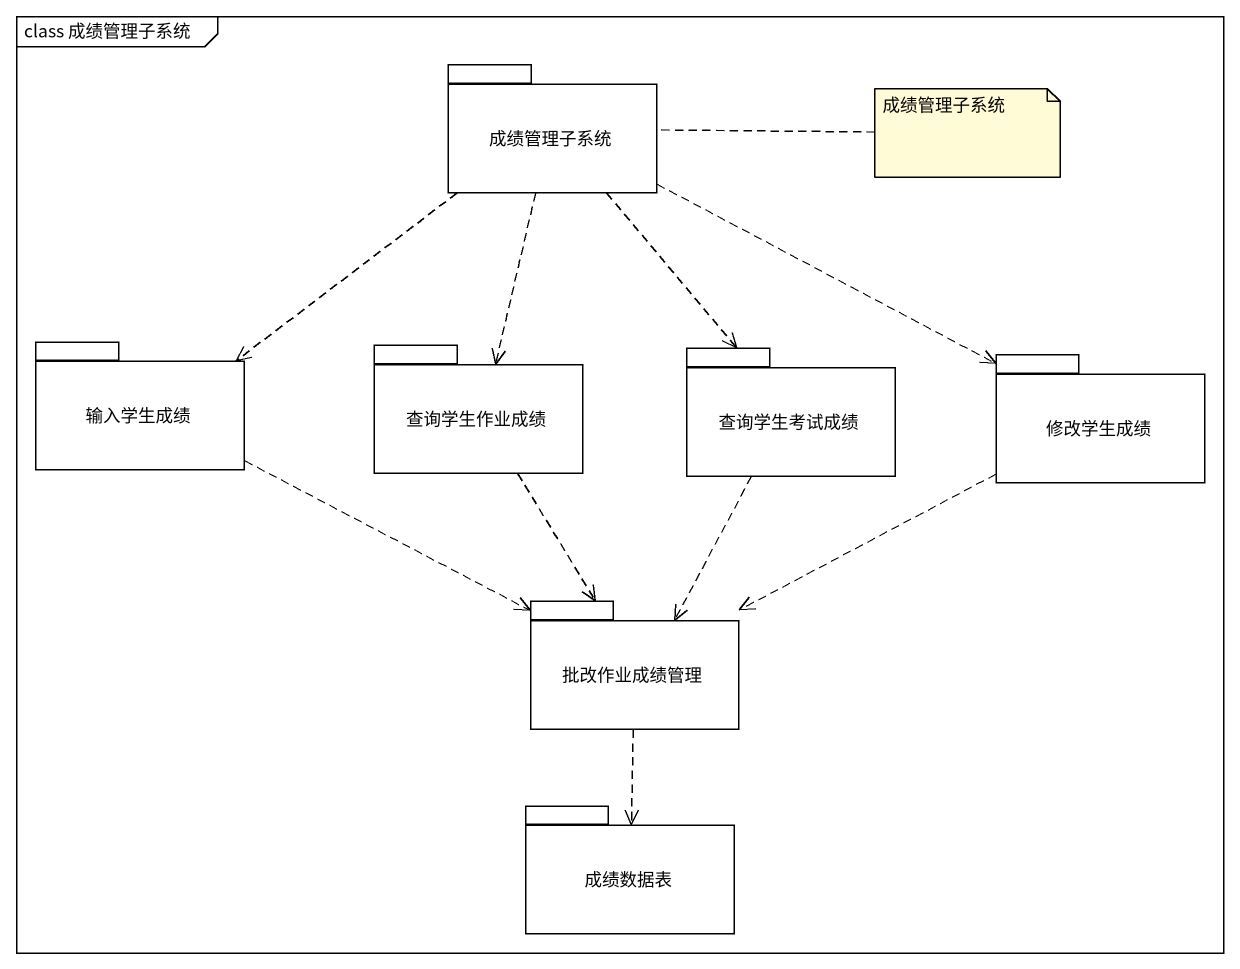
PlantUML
@startuml
mainframe class 成绩管理子系统
package 成绩管理子系统 {
}
package 输入学生成绩 {
}
package 查询学生作业成绩 {
}
package 查询学生考试成绩 {
}
package 修改学生成绩 {
}
package 批改作业成绩管理 {
}
package 成绩数据表 {
}
成绩管理子系统 ..> 输入学生成绩
成绩管理子系统 ..> 查询学生作业成绩
成绩管理子系统 ..> 查询学生考试成绩
成绩管理子系统 .right.> 修改学生成绩
输入学生成绩 .right.> 批改作业成绩管理
查询学生作业成绩 ..> 批改作业成绩管理
查询学生考试成绩 ..> 批改作业成绩管理
修改学生成绩 .left.> 批改作业成绩管理
批改作业成绩管理 ..> 成绩数据表
note right of 成绩管理子系统 : 成绩管理子系统
@enduml
